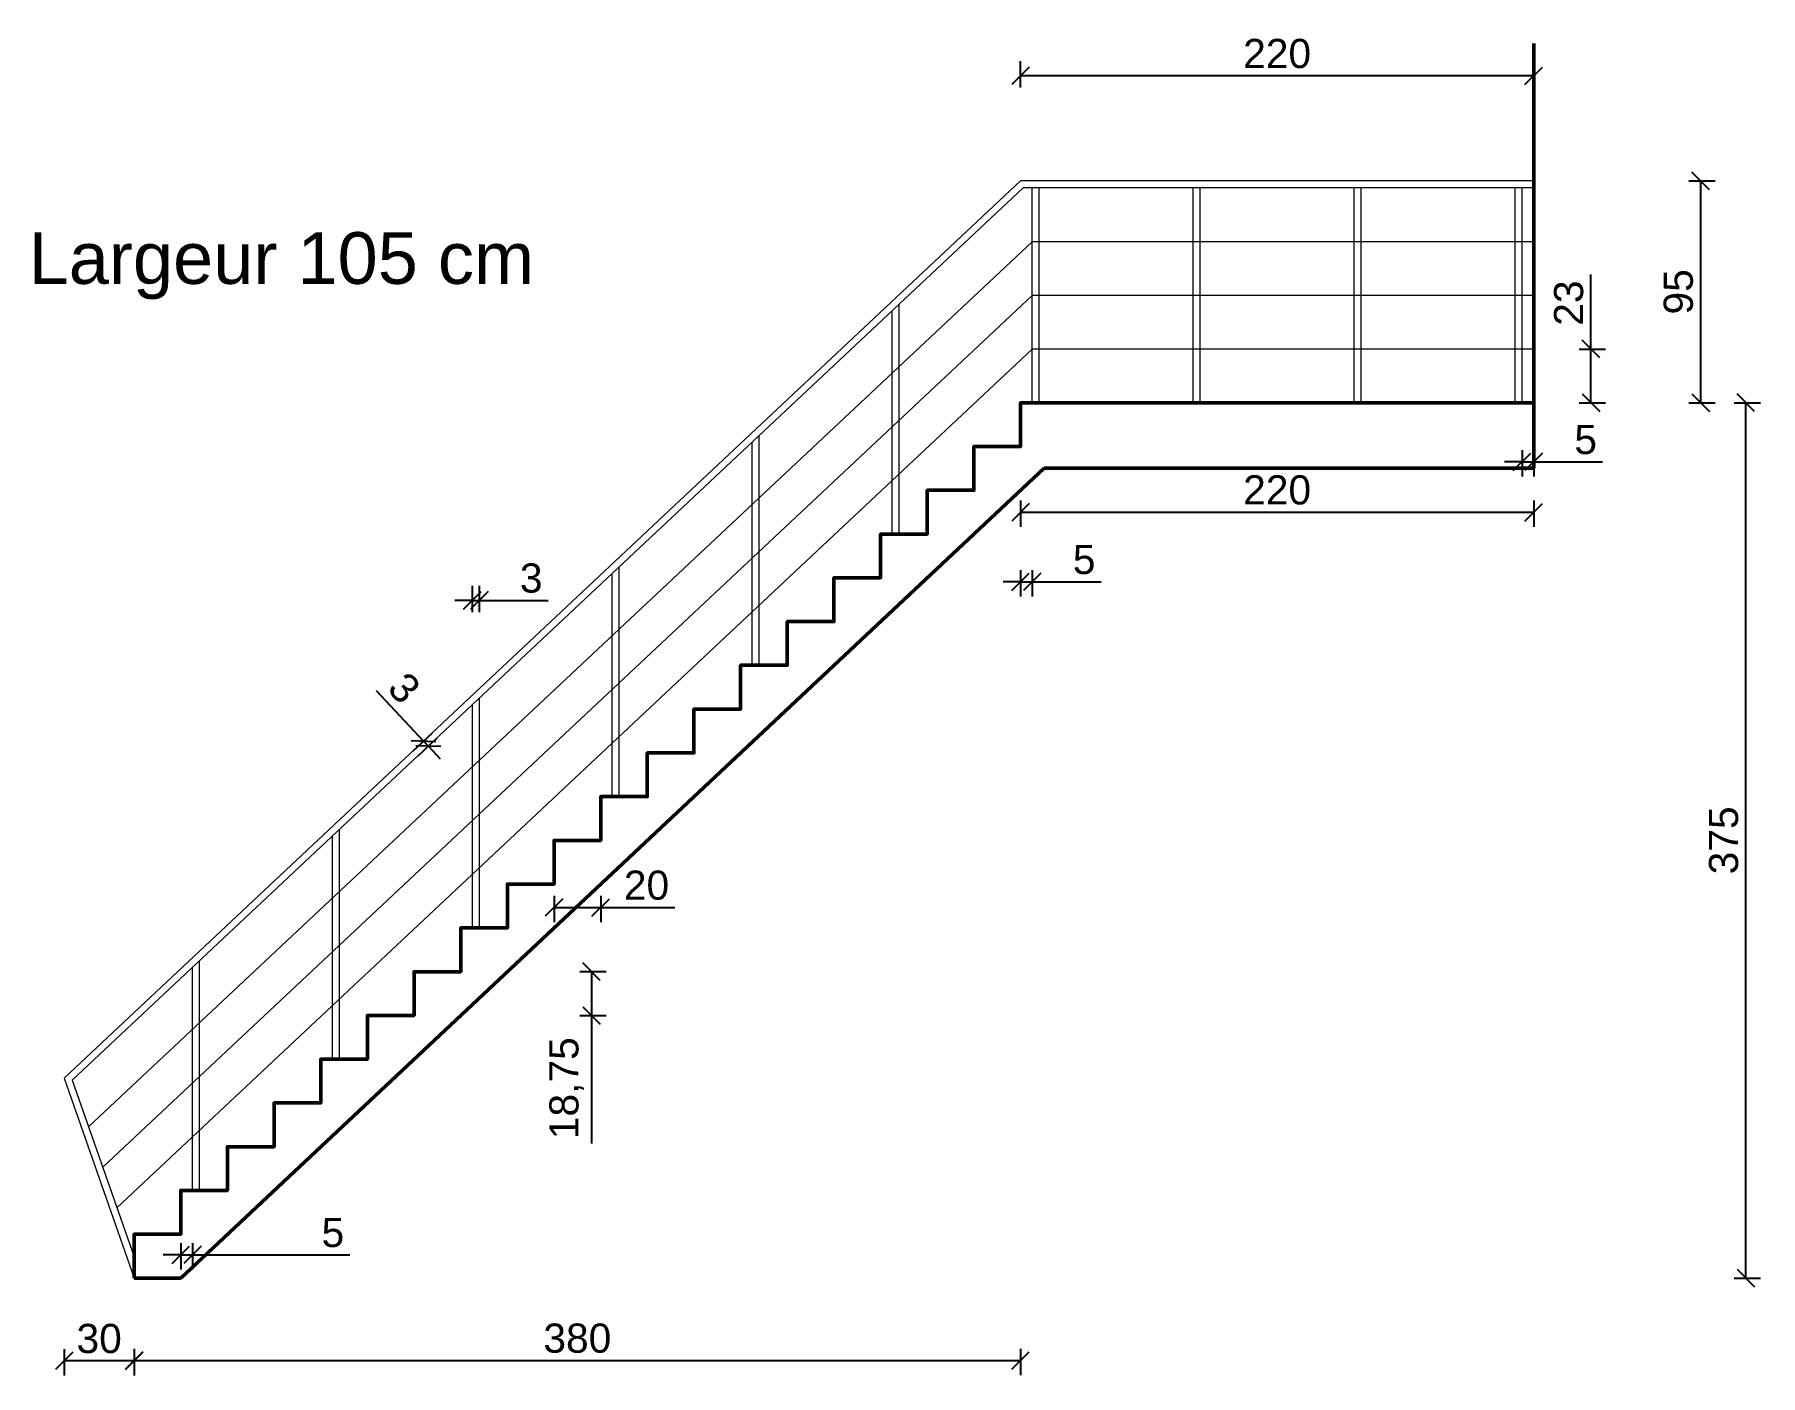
# Model space of a CAD drawing. Header units: centimetres. Extents: x 2500 to 3240, y 1032 to 1607.
import ezdxf

# ---------------------------------------------------------------- set-up
doc = ezdxf.new("R2010")
doc.units = ezdxf.units.CM
for name, color, linetype, lineweight in [('001-murs', 22, 'Continuous', 50), ('011-Menuis._int.', 225, 'Continuous', 20), ('081-cotation', 72, 'Continuous', 9)]:
    doc.layers.add(name, color=color, linetype=linetype, lineweight=lineweight)
doc.styles.get("Standard").update_dxf_attribs({"font": 'arial.ttf'})
doc.dimstyles.new('ISO-25-perso', dxfattribs={"dimscale": 5, "dimtxt": 2.5, "dimasz": 1.5, "dimexe": 1.25, "dimexo": 2, "dimtad": 1, "dimtxsty": 'Standard', "dimblk": 'OBLIQUE', "dimcen": 2.5, "dimadec": 0, "dimazin": 0, "dimtfac": 1, "dimtmove": 0, "dimatfit": 3, "dimfxl": 1, "dimfxlon": 1, "dimarcsym": 0})

# ---------------------------------------------------------------- blocks, each defined once
blk = doc.blocks.new('_Oblique')
at = {"color": 0, "linetype": 'ByBlock', "lineweight": -2}
blk.add_line((-0.5, -0.5), (0.5, 0.5), dxfattribs=at)
blk = doc.blocks.new('*D21')
at = {"layer": '081-cotation', "color": 0, "lineweight": -2, "transparency": 16777216}
for p, q in [((3138.17, 1428.59), (3138.17, 1417.34)), ((3143.17, 1428.59), (3143.17, 1417.34)), ((3138.17, 1423.59), (3130.67, 1423.59)), ((3138.17, 1423.59), (3143.17, 1423.59)), ((3143.17, 1423.59), (3172.71, 1423.59))]:
    blk.add_line(p, q, dxfattribs=at)
at = {"layer": 'Defpoints', "color": 0, "transparency": 16777216}
for p in [(3138.17, 1448.91), (3143.17, 1448.91), (3143.17, 1423.59)]:
    blk.add_point(p, dxfattribs=at)
at = {"layer": '081-cotation', "color": 0, "lineweight": -2, "transparency": 16777216, "xscale": 7.5, "yscale": 7.5, "zscale": 7.5}
blk.add_blockref('_Oblique', (3138.17, 1423.59), dxfattribs=at)
at = {"layer": '081-cotation', "color": 0, "lineweight": -2, "transparency": 16777216, "xscale": 7.5, "yscale": 7.5, "zscale": 7.5, "rotation": 180}
blk.add_blockref('_Oblique', (3143.17, 1423.59), dxfattribs=at)
at = {"layer": '081-cotation', "color": 0, "transparency": 16777216, "insert": (3165.44, 1433.07), "char_height": 12.5, "attachment_point": 5}
blk.add_mtext('5', dxfattribs=at)
blk = doc.blocks.new('*D22')
at = {"layer": '081-cotation', "color": 0, "lineweight": -2, "transparency": 16777216}
for p, q in [((2923.17, 1377.19), (2923.17, 1365.94)), ((2928.17, 1377.19), (2928.17, 1365.94)), ((2923.17, 1372.19), (2915.67, 1372.19)), ((2923.17, 1372.19), (2928.17, 1372.19)), ((2928.17, 1372.19), (2957.71, 1372.19))]:
    blk.add_line(p, q, dxfattribs=at)
at = {"layer": 'Defpoints', "color": 0, "transparency": 16777216}
for p in [(2923.17, 1448.91), (2928.17, 1448.91), (2928.17, 1372.19)]:
    blk.add_point(p, dxfattribs=at)
at = {"layer": '081-cotation', "color": 0, "lineweight": -2, "transparency": 16777216, "xscale": 7.5, "yscale": 7.5, "zscale": 7.5}
blk.add_blockref('_Oblique', (2923.17, 1372.19), dxfattribs=at)
at = {"layer": '081-cotation', "color": 0, "lineweight": -2, "transparency": 16777216, "xscale": 7.5, "yscale": 7.5, "zscale": 7.5, "rotation": 180}
blk.add_blockref('_Oblique', (2928.17, 1372.19), dxfattribs=at)
at = {"layer": '081-cotation', "color": 0, "transparency": 16777216, "insert": (2950.44, 1381.67), "char_height": 12.5, "attachment_point": 5}
blk.add_mtext('5', dxfattribs=at)
blk = doc.blocks.new('*D23')
at = {"layer": '081-cotation', "color": 0, "lineweight": -2, "transparency": 16777216}
for p, q in [((2563.17, 1088.84), (2563.17, 1077.59)), ((2568.17, 1088.84), (2568.17, 1077.59)), ((2563.17, 1083.84), (2555.67, 1083.84)), ((2563.17, 1083.84), (2568.17, 1083.84)), ((2568.17, 1083.84), (2635.65, 1083.84))]:
    blk.add_line(p, q, dxfattribs=at)
at = {"layer": 'Defpoints', "color": 0, "transparency": 16777216}
for p in [(2563.17, 1111.41), (2568.17, 1111.41), (2568.17, 1083.84)]:
    blk.add_point(p, dxfattribs=at)
at = {"layer": '081-cotation', "color": 0, "lineweight": -2, "transparency": 16777216, "xscale": 7.5, "yscale": 7.5, "zscale": 7.5}
blk.add_blockref('_Oblique', (2563.17, 1083.84), dxfattribs=at)
at = {"layer": '081-cotation', "color": 0, "lineweight": -2, "transparency": 16777216, "xscale": 7.5, "yscale": 7.5, "zscale": 7.5, "rotation": 180}
blk.add_blockref('_Oblique', (2568.17, 1083.84), dxfattribs=at)
at = {"layer": '081-cotation', "color": 0, "transparency": 16777216, "insert": (2628.38, 1093.32), "char_height": 12.5, "attachment_point": 5}
blk.add_mtext('5', dxfattribs=at)
blk = doc.blocks.new('*D18')
at = {"layer": '081-cotation', "color": 0, "lineweight": -2, "transparency": 16777216}
for p, q in [((2513.17, 1043.41), (2513.17, 1032.16)), ((2543.17, 1043.41), (2543.17, 1032.16)), ((2543.17, 1038.41), (2513.17, 1038.41))]:
    blk.add_line(p, q, dxfattribs=at)
at = {"layer": 'Defpoints', "color": 0, "transparency": 16777216}
for p in [(2513.17, 1160.64), (2543.17, 1073.91), (2513.17, 1038.41)]:
    blk.add_point(p, dxfattribs=at)
at = {"layer": '081-cotation', "color": 0, "lineweight": -2, "transparency": 16777216, "xscale": 7.5, "yscale": 7.5, "zscale": 7.5, "rotation": 180}
blk.add_blockref('_Oblique', (2513.17, 1038.41), dxfattribs=at)
at = {"layer": '081-cotation', "color": 0, "lineweight": -2, "transparency": 16777216, "xscale": 7.5, "yscale": 7.5, "zscale": 7.5}
blk.add_blockref('_Oblique', (2543.17, 1038.41), dxfattribs=at)
at = {"layer": '081-cotation', "color": 0, "transparency": 16777216, "insert": (2528.17, 1047.92), "char_height": 12.5, "attachment_point": 5}
blk.add_mtext('30', dxfattribs=at)
blk = doc.blocks.new('*D24')
at = {"layer": '081-cotation', "color": 0, "lineweight": -2, "transparency": 16777216}
for p, q in [((3209.73, 1543.91), (3220.98, 1543.91)), ((3214.73, 1543.91), (3214.73, 1448.91)), ((3209.73, 1448.91), (3220.98, 1448.91))]:
    blk.add_line(p, q, dxfattribs=at)
at = {"layer": 'Defpoints', "color": 0, "transparency": 16777216}
for p in [(3143.17, 1543.91), (3143.17, 1448.91), (3214.73, 1448.91)]:
    blk.add_point(p, dxfattribs=at)
at = {"layer": '081-cotation', "color": 0, "lineweight": -2, "transparency": 16777216, "xscale": 7.5, "yscale": 7.5, "zscale": 7.5}
for p, rotation in [((3214.73, 1543.91), 90), ((3214.73, 1448.91), 270)]:
    blk.add_blockref('_Oblique', p, dxfattribs=dict(at, rotation=rotation))
at = {"layer": '081-cotation', "color": 0, "transparency": 16777216, "insert": (3205.23, 1496.41), "char_height": 12.5, "attachment_point": 5, "rotation": 90}
blk.add_mtext('95', dxfattribs=at)
blk = doc.blocks.new('*D25')
at = {"layer": '081-cotation', "color": 0, "lineweight": -2, "transparency": 16777216}
for p, q in [((2734.21, 1205.16), (2745.46, 1205.16)), ((2739.21, 1205.16), (2739.21, 1186.41)), ((2734.21, 1186.41), (2745.46, 1186.41)), ((2739.21, 1186.41), (2739.21, 1131.56))]:
    blk.add_line(p, q, dxfattribs=at)
at = {"layer": 'Defpoints', "color": 0, "transparency": 16777216}
for p in [(2663.17, 1205.16), (2663.17, 1186.41), (2739.21, 1186.41)]:
    blk.add_point(p, dxfattribs=at)
at = {"layer": '081-cotation', "color": 0, "lineweight": -2, "transparency": 16777216, "xscale": 7.5, "yscale": 7.5, "zscale": 7.5}
for p, rotation in [((2739.21, 1205.16), 90), ((2739.21, 1186.41), 270)]:
    blk.add_blockref('_Oblique', p, dxfattribs=dict(at, rotation=rotation))
at = {"layer": '081-cotation', "color": 0, "transparency": 16777216, "insert": (2728.57, 1155.23), "char_height": 12.5, "attachment_point": 5, "rotation": 90}
blk.add_mtext('18,75', dxfattribs=at)
blk = doc.blocks.new('*D26')
at = {"layer": '081-cotation', "color": 0, "lineweight": -2, "transparency": 16777216}
for p, q in [((2723.17, 1237.62), (2723.17, 1226.37)), ((2743.17, 1237.62), (2743.17, 1226.37)), ((2723.17, 1232.62), (2743.17, 1232.62)), ((2743.17, 1232.62), (2775, 1232.62))]:
    blk.add_line(p, q, dxfattribs=at)
at = {"layer": 'Defpoints', "color": 0, "transparency": 16777216}
for p in [(2723.17, 1261.41), (2743.17, 1261.41), (2743.17, 1232.62)]:
    blk.add_point(p, dxfattribs=at)
at = {"layer": '081-cotation', "color": 0, "lineweight": -2, "transparency": 16777216, "xscale": 7.5, "yscale": 7.5, "zscale": 7.5, "rotation": 180}
blk.add_blockref('_Oblique', (2723.17, 1232.62), dxfattribs=at)
at = {"layer": '081-cotation', "color": 0, "lineweight": -2, "transparency": 16777216, "xscale": 7.5, "yscale": 7.5, "zscale": 7.5}
blk.add_blockref('_Oblique', (2743.17, 1232.62), dxfattribs=at)
at = {"layer": '081-cotation', "color": 0, "transparency": 16777216, "insert": (2762.83, 1242.13), "char_height": 12.5, "attachment_point": 5}
blk.add_mtext('20', dxfattribs=at)
blk = doc.blocks.new('*D27')
at = {"layer": '081-cotation', "color": 0, "lineweight": -2, "transparency": 16777216}
for p, q in [((3229.13, 1448.91), (3240.38, 1448.91)), ((3234.13, 1073.91), (3234.13, 1448.91)), ((3229.13, 1073.91), (3240.38, 1073.91))]:
    blk.add_line(p, q, dxfattribs=at)
at = {"layer": 'Defpoints', "color": 0, "transparency": 16777216}
for p in [(2923.17, 1448.91), (3234.13, 1448.91), (2543.17, 1073.91)]:
    blk.add_point(p, dxfattribs=at)
at = {"layer": '081-cotation', "color": 0, "lineweight": -2, "transparency": 16777216, "xscale": 7.5, "yscale": 7.5, "zscale": 7.5}
for p, rotation in [((3234.13, 1448.91), 90), ((3234.13, 1073.91), 270)]:
    blk.add_blockref('_Oblique', p, dxfattribs=dict(at, rotation=rotation))
at = {"layer": '081-cotation', "color": 0, "transparency": 16777216, "insert": (3224.62, 1261.41), "char_height": 12.5, "attachment_point": 5, "rotation": 90}
blk.add_mtext('375', dxfattribs=at)
blk = doc.blocks.new('*D28')
at = {"layer": '081-cotation', "color": 0, "lineweight": -2, "transparency": 16777216}
for p, q in [((2543.17, 1043.56), (2543.17, 1032.31)), ((2923.17, 1043.56), (2923.17, 1032.31)), ((2543.17, 1038.56), (2923.17, 1038.56))]:
    blk.add_line(p, q, dxfattribs=at)
at = {"layer": 'Defpoints', "color": 0, "transparency": 16777216}
for p in [(2923.17, 1430.16), (2543.17, 1073.91), (2923.17, 1038.56)]:
    blk.add_point(p, dxfattribs=at)
at = {"layer": '081-cotation', "color": 0, "lineweight": -2, "transparency": 16777216, "xscale": 7.5, "yscale": 7.5, "zscale": 7.5, "rotation": 180}
blk.add_blockref('_Oblique', (2543.17, 1038.56), dxfattribs=at)
at = {"layer": '081-cotation', "color": 0, "lineweight": -2, "transparency": 16777216, "xscale": 7.5, "yscale": 7.5, "zscale": 7.5}
blk.add_blockref('_Oblique', (2923.17, 1038.56), dxfattribs=at)
at = {"layer": '081-cotation', "color": 0, "transparency": 16777216, "insert": (2733.17, 1048.07), "char_height": 12.5, "attachment_point": 5}
blk.add_mtext('380', dxfattribs=at)
blk = doc.blocks.new('*D19')
at = {"layer": '081-cotation', "color": 0, "lineweight": -2, "transparency": 16777216}
for p, q in [((2667.24, 1303.97), (2647.1, 1325.44)), ((2670.88, 1307.39), (2662.68, 1299.69)), ((2672.94, 1305.2), (2664.73, 1297.5)), ((2669.29, 1301.78), (2667.24, 1303.97)), ((2669.29, 1301.78), (2674.42, 1296.31))]:
    blk.add_line(p, q, dxfattribs=at)
at = {"layer": 'Defpoints', "color": 0, "transparency": 16777216}
for p in [(2686.12, 1321.67), (2688.17, 1319.48), (2667.24, 1303.97)]:
    blk.add_point(p, dxfattribs=at)
at = {"layer": '081-cotation', "color": 0, "lineweight": -2, "transparency": 16777216, "xscale": 7.5, "yscale": 7.5, "zscale": 7.5}
for p, rotation in [((2667.24, 1303.97), 313.1523897340023), ((2669.29, 1301.78), 133.1523897340023)]:
    blk.add_blockref('_Oblique', p, dxfattribs=dict(at, rotation=rotation))
at = {"layer": '081-cotation', "color": 0, "transparency": 16777216, "insert": (2658.98, 1326.68), "char_height": 12.5, "attachment_point": 5, "rotation": 313.15239}
blk.add_mtext('3', dxfattribs=at)
blk = doc.blocks.new('*D29')
at = {"layer": '081-cotation', "color": 0, "lineweight": -2, "transparency": 16777216}
for p, q in [((2688.17, 1359.21), (2688.17, 1370.46)), ((2691.17, 1359.21), (2691.17, 1370.46)), ((2688.17, 1364.21), (2680.67, 1364.21)), ((2688.17, 1364.21), (2691.17, 1364.21)), ((2691.17, 1364.21), (2720.61, 1364.21))]:
    blk.add_line(p, q, dxfattribs=at)
at = {"layer": 'Defpoints', "color": 0, "transparency": 16777216}
for p in [(2691.17, 1364.21), (2688.17, 1319.48), (2691.17, 1319.48)]:
    blk.add_point(p, dxfattribs=at)
at = {"layer": '081-cotation', "color": 0, "lineweight": -2, "transparency": 16777216, "xscale": 7.5, "yscale": 7.5, "zscale": 7.5}
blk.add_blockref('_Oblique', (2688.17, 1364.21), dxfattribs=at)
at = {"layer": '081-cotation', "color": 0, "lineweight": -2, "transparency": 16777216, "xscale": 7.5, "yscale": 7.5, "zscale": 7.5, "rotation": 180}
blk.add_blockref('_Oblique', (2691.17, 1364.21), dxfattribs=at)
at = {"layer": '081-cotation', "color": 0, "transparency": 16777216, "insert": (2713.39, 1373.72), "char_height": 12.5, "attachment_point": 5}
blk.add_mtext('3', dxfattribs=at)
blk = doc.blocks.new('*D20')
at = {"layer": '081-cotation', "color": 0, "lineweight": -2, "transparency": 16777216}
for p, q in [((2923.17, 1583.94), (2923.17, 1595.19)), ((3143.17, 1583.94), (3143.17, 1595.19)), ((3143.17, 1588.94), (2923.17, 1588.94))]:
    blk.add_line(p, q, dxfattribs=at)
at = {"layer": 'Defpoints', "color": 0, "transparency": 16777216}
for p in [(2923.17, 1588.94), (2923.17, 1540.91), (3143.17, 1540.91)]:
    blk.add_point(p, dxfattribs=at)
at = {"layer": '081-cotation', "color": 0, "lineweight": -2, "transparency": 16777216, "xscale": 7.5, "yscale": 7.5, "zscale": 7.5, "rotation": 180}
blk.add_blockref('_Oblique', (2923.17, 1588.94), dxfattribs=at)
at = {"layer": '081-cotation', "color": 0, "lineweight": -2, "transparency": 16777216, "xscale": 7.5, "yscale": 7.5, "zscale": 7.5}
blk.add_blockref('_Oblique', (3143.17, 1588.94), dxfattribs=at)
at = {"layer": '081-cotation', "color": 0, "transparency": 16777216, "insert": (3033.17, 1598.44), "char_height": 12.5, "attachment_point": 5}
blk.add_mtext('220', dxfattribs=at)
blk = doc.blocks.new('*D30')
at = {"layer": '081-cotation', "color": 0, "lineweight": -2, "transparency": 16777216}
for p, q in [((3167.71, 1471.91), (3167.71, 1503.78)), ((3162.71, 1471.91), (3173.96, 1471.91)), ((3167.71, 1448.91), (3167.71, 1471.91)), ((3162.71, 1448.91), (3173.96, 1448.91))]:
    blk.add_line(p, q, dxfattribs=at)
at = {"layer": 'Defpoints', "color": 0, "transparency": 16777216}
for p in [(3143.17, 1471.91), (3167.71, 1471.91), (3143.17, 1448.91)]:
    blk.add_point(p, dxfattribs=at)
at = {"layer": '081-cotation', "color": 0, "lineweight": -2, "transparency": 16777216, "xscale": 7.5, "yscale": 7.5, "zscale": 7.5}
for p, rotation in [((3167.71, 1471.91), 90), ((3167.71, 1448.91), 270)]:
    blk.add_blockref('_Oblique', p, dxfattribs=dict(at, rotation=rotation))
at = {"layer": '081-cotation', "color": 0, "transparency": 16777216, "insert": (3158.2, 1491.59), "char_height": 12.5, "attachment_point": 5, "rotation": 90}
blk.add_mtext('23', dxfattribs=at)
blk = doc.blocks.new('*D31')
at = {"layer": '081-cotation', "color": 0, "lineweight": -2, "transparency": 16777216}
for p, q in [((2923.17, 1406.98), (2923.17, 1395.73)), ((3143.17, 1406.98), (3143.17, 1395.73)), ((2923.17, 1401.98), (3143.17, 1401.98))]:
    blk.add_line(p, q, dxfattribs=at)
at = {"layer": 'Defpoints', "color": 0, "transparency": 16777216}
for p in [(2923.17, 1448.91), (3143.17, 1448.91), (3143.17, 1401.98)]:
    blk.add_point(p, dxfattribs=at)
at = {"layer": '081-cotation', "color": 0, "lineweight": -2, "transparency": 16777216, "xscale": 7.5, "yscale": 7.5, "zscale": 7.5, "rotation": 180}
blk.add_blockref('_Oblique', (2923.17, 1401.98), dxfattribs=at)
at = {"layer": '081-cotation', "color": 0, "lineweight": -2, "transparency": 16777216, "xscale": 7.5, "yscale": 7.5, "zscale": 7.5}
blk.add_blockref('_Oblique', (3143.17, 1401.98), dxfattribs=at)
at = {"layer": '081-cotation', "color": 0, "transparency": 16777216, "insert": (3033.17, 1411.49), "char_height": 12.5, "attachment_point": 5}
blk.add_mtext('220', dxfattribs=at)

msp = doc.modelspace()

# ---------------------------------------------------------------- linework, layer by layer
at = {"layer": '001-murs'}
for p, q in [((3143.17, 1448.906), (3143.17, 1602.813)), ((3143.17, 1448.906), (3143.17, 1420.906)), ((2563.17, 1073.906), (2933.304, 1420.906)), ((3143.17, 1420.906), (2933.304, 1420.906)), ((2543.17, 1073.906), (2563.17, 1073.906))]:
    msp.add_line(p, q, dxfattribs=at)
msp.add_lwpolyline([(2543.17, 1073.906), (2543.17, 1092.656), (2563.17, 1092.656), (2563.17, 1111.406), (2583.17, 1111.406), (2583.17, 1130.156), (2603.17, 1130.156), (2603.17, 1148.906), (2623.17, 1148.906), (2623.17, 1167.656), (2643.17, 1167.656), (2643.17, 1186.406), (2663.17, 1186.406), (2663.17, 1205.156), (2683.17, 1205.156), (2683.17, 1223.906), (2703.17, 1223.906), (2703.17, 1242.656), (2723.17, 1242.656), (2723.17, 1261.406), (2743.17, 1261.406), (2743.17, 1280.156), (2763.17, 1280.156), (2763.17, 1298.906), (2783.17, 1298.906), (2783.17, 1317.656), (2803.17, 1317.656), (2803.17, 1336.406), (2823.17, 1336.406), (2823.17, 1355.156), (2843.17, 1355.156), (2843.17, 1373.906), (2863.17, 1373.906), (2863.17, 1392.656), (2883.17, 1392.656), (2883.17, 1411.406), (2903.17, 1411.406), (2903.17, 1430.156), (2923.17, 1430.156), (2923.17, 1448.906), (2943.17, 1448.906), (3143.17, 1448.906)], dxfattribs=at)
at = {"layer": '011-Menuis._int.'}
for p, q in [((2928.17, 1448.906), (2928.17, 1540.906)), ((2931.17, 1448.906), (2931.17, 1540.906)), ((2997.17, 1448.906), (2997.17, 1540.906)), ((3000.17, 1448.906), (3000.17, 1540.906)), ((3066.17, 1448.906), (3066.17, 1540.906)), ((3069.17, 1448.906), (3069.17, 1540.906)), ((3135.17, 1448.906), (3135.17, 1540.906)), ((3138.17, 1448.906), (3138.17, 1540.906)), ((2868.17, 1392.656), (2868.17, 1488.232)), ((2871.17, 1392.656), (2871.17, 1491.044)), ((2808.17, 1336.406), (2808.17, 1431.982)), ((2811.17, 1336.406), (2811.17, 1434.794)), ((2751.17, 1280.156), (2751.17, 1378.544)), ((2748.17, 1280.156), (2748.17, 1375.732)), ((2688.17, 1223.906), (2688.17, 1319.482)), ((2691.17, 1223.906), (2691.17, 1322.294)), ((2631.17, 1167.656), (2631.17, 1266.044)), ((2628.17, 1167.656), (2628.17, 1263.232)), ((2568.17, 1111.406), (2568.17, 1206.982)), ((2571.17, 1111.406), (2571.17, 1209.794)), ((2513.17, 1159.531), (2543.17, 1073.906)), ((2516.648, 1158.679), (2543.17, 1082.979))]:
    msp.add_line(p, q, dxfattribs=at)
for points in [[(3143.17, 1543.906), (2923.17, 1543.906), (2513.17, 1159.531)], [(3143.17, 1540.906), (2924.357, 1540.906), (2516.648, 1158.679)], [(3143.17, 1517.906), (2928.17, 1517.906), (2523.656, 1138.675)], [(3143.17, 1494.906), (2928.17, 1494.906), (2529.722, 1121.362)], [(3143.17, 1471.906), (2928.17, 1471.906), (2535.788, 1104.048)]]:
    msp.add_lwpolyline(points, dxfattribs=at)

# ---------------------------------------------------------------- texts
at = {"layer": '081-cotation'}
msp.add_text('Largeur 105 cm', height=22.15128, dxfattribs=at).set_placement((2497.923, 1499.818))

# ---------------------------------------------------------------- dimensions: what is measured, and where the dimension line sits
for base, p1, p2, picture, middle in [((2923.17, 1588.937), (3143.17, 1540.906), (2923.17, 1540.906), '*D20', (3033.17, 1598.444)), ((2928.17, 1372.188), (2923.17, 1448.906), (2928.17, 1448.906), '*D22', (2950.439, 1381.669)), ((3143.17, 1401.984), (2923.17, 1448.906), (3143.17, 1448.906), '*D31', (3033.17, 1411.491)), ((3143.17, 1423.589), (3138.17, 1448.906), (3143.17, 1448.906), '*D21', (3165.439, 1433.071)), ((2923.17, 1038.56), (2543.17, 1073.906), (2923.17, 1430.156), '*D28', (2733.17, 1048.072)), ((2691.17, 1364.207), (2688.17, 1319.482), (2691.17, 1319.482), '*D29', (2713.388, 1373.718)), ((2743.17, 1232.623), (2723.17, 1261.406), (2743.17, 1261.406), '*D26', (2762.833, 1242.13)), ((2513.17, 1038.412), (2543.17, 1073.906), (2513.17, 1160.644), '*D18', (2528.17, 1047.924))]:
    dim = msp.add_linear_dim(base=base, p1=p1, p2=p2, dimstyle='ISO-25-perso', dxfattribs=at)
    dim.commit()
    dim.dimension.update_dxf_attribs({"geometry": picture, "text_midpoint": middle})
for base, p1, p2, picture, middle in [((3214.734, 1448.906), (3143.17, 1543.906), (3143.17, 1448.906), '*D24', (3205.226, 1496.406)), ((3167.712, 1471.906), (3143.17, 1448.906), (3143.17, 1471.906), '*D30', (3158.2, 1491.591)), ((3234.131, 1448.906), (2543.17, 1073.906), (2923.17, 1448.906), '*D27', (3224.62, 1261.406))]:
    dim = msp.add_linear_dim(base=base, p1=p1, p2=p2, angle=90, dimstyle='ISO-25-perso', dxfattribs=at)
    dim.commit()
    dim.dimension.update_dxf_attribs({"geometry": picture, "text_midpoint": middle})
for p1, p2, distance, picture, middle in [((2688.17, 1319.482), (2686.118, 1321.67), 25.883, '*D19', (2658.979, 1326.682)), ((2663.17, 1205.156), (2663.17, 1186.406), 76.035, '*D25', (2728.568, 1155.232))]:
    dim = msp.add_aligned_dim(p1=p1, p2=p2, distance=distance, dimstyle='ISO-25-perso', dxfattribs=at)
    dim.commit()
    dim.dimension.update_dxf_attribs({"geometry": picture, "text_midpoint": middle})
dim = msp.add_linear_dim(base=(2568.17, 1083.837), p1=(2563.17, 1111.406), p2=(2568.17, 1111.406), dimstyle='ISO-25-perso', dxfattribs=at)
dim.commit()
dim.dimension.update_dxf_attribs({"geometry": '*D23', "text_midpoint": (2628.384, 1083.837), "dimtype": 160})

doc.saveas('drawing.dxf')
